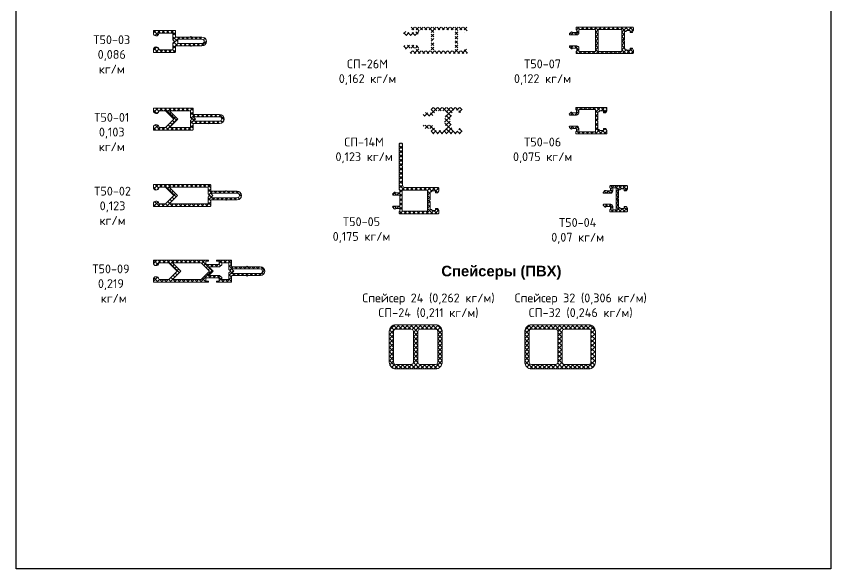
# Model space of a CAD drawing. Header units: millimetres. Extents: x 1744 to 18744, y -2272 to 2782.
# Drawn here: x 4962.4 to 5331.8, y 1351 to 1601.5 of the extents above; entities that cross this region are included whole.
import ezdxf

# ---------------------------------------------------------------- set-up
doc = ezdxf.new("R2010")
doc.units = ezdxf.units.MM
for name, color, linetype, lineweight in [('Текстовый', 7, 'Continuous', 9), ('Уплотнители', 1, 'Continuous', 20), ('Штриховка', 1, 'Continuous', 5)]:
    doc.layers.add(name, color=color, linetype=linetype, lineweight=lineweight)
doc.styles.add('Каталожный', font='isocpeur.ttf', dxfattribs={"height": 2.5})

# ---------------------------------------------------------------- blocks, each defined once
blk = doc.blocks.new('Т50-03')
at = {"layer": 'Штриховка', "lineweight": 5}
h = blk.add_hatch(dxfattribs=at)
h.set_pattern_fill('ANSI37', color=256, scale=11.2, angle=90, style=0)
h.set_pattern_definition([(135, (-7152.173, 3902.1519), (-0.9899495, -0.9899495), []), (225, (-7152.173, 3902.1519), (0.9899495, -0.9899495), [])])
edge = h.paths.add_edge_path()
edge.add_arc((-20.75, -3.75), 1.25, 9.2818, 180)
edge.add_line((-22, -3.75), (-22, -4.7))
edge.add_arc((-21.7, -4.7), 0.3, 180, 270)
edge.add_line((-21.7, -5), (-12.3, -5))
edge.add_arc((-12.3, -4.7), 0.3, 270, 360)
edge.add_line((-12, -4.7), (-12, -2.3))
edge.add_arc((-11.7, -2.3), 0.3, 90, 180, ccw=False)
edge.add_line((-11.7, -2), (-5.2, -2))
edge.add_arc((-5, -2), 0.2, 180, 360)
edge.add_line((-4.8, -2), (0, -2))
edge.add_arc((0, 0), 2, 270, 450)
edge.add_line((0, 2), (-4.8, 2))
edge.add_arc((-5, 2), 0.2, 0, 180)
edge.add_line((-5.2, 2), (-11.7, 2))
edge.add_arc((-11.7, 2.3), 0.3, 180, 270, ccw=False)
edge.add_line((-12, 2.3), (-12, 4.7))
edge.add_arc((-12.3, 4.7), 0.3, 0, 90)
edge.add_line((-12.3, 5), (-21.7, 5))
edge.add_arc((-21.7, 4.7), 0.3, 90, 180)
edge.add_line((-22, 4.7), (-22, 3.75))
edge.add_arc((-20.75, 3.75), 1.25, 180, 350.7182)
edge.add_arc((-19.22, 3.5), 0.3, 90, 170.7182, ccw=False)
edge.add_line((-19.22, 3.8), (-13.2, 3.8))
edge.add_line((-13.2, 3.8), (-13.2, 0.82))
edge.add_arc((-12.9, 0.82), 0.3, 180, 225)
edge.add_line((-13.11, 0.61), (-12.5, 0))
edge.add_line((-12.5, 0), (-13.11, -0.61))
edge.add_arc((-12.9, -0.82), 0.3, 135, 180)
edge.add_line((-13.2, -0.82), (-13.2, -3.8))
edge.add_line((-13.2, -3.8), (-19.22, -3.8))
edge.add_arc((-19.22, -3.5), 0.3, 189.2818, 270, ccw=False)
edge = h.paths.add_edge_path(flags=16)
edge.add_line((-11, 1), (0, 1))
edge.add_arc((0, 0), 1, -90, 90, ccw=False)
edge.add_line((0, -1), (-11, -1))
edge.add_line((-11, -1), (-11, 1))
at = {"layer": 'Уплотнители'}
for points in [[(-19.52, -3.55, 0.922113), (-22, -3.75), (-22, -4.7, 0.414214), (-21.7, -5), (-12.3, -5, 0.414214), (-12, -4.7), (-12, -2.3, -0.414214), (-11.7, -2), (-5.2, -2, 1), (-4.8, -2), (0, -2, 1), (0, 2), (-4.8, 2, 1), (-5.2, 2), (-11.7, 2, -0.414214), (-12, 2.3), (-12, 4.7, 0.414214), (-12.3, 5), (-21.7, 5, 0.414214), (-22, 4.7), (-22, 3.75, 0.922113), (-19.52, 3.55, -0.367523), (-19.22, 3.8), (-13.2, 3.8), (-13.2, 0.82, 0.198912), (-13.11, 0.61), (-12.5, 0), (-13.11, -0.61, 0.198912), (-13.2, -0.82), (-13.2, -3.8), (-19.22, -3.8, -0.367523)], [(-11, 1), (0, 1, -1), (0, -1), (-11, -1)]]:
    blk.add_lwpolyline(points, format="xyb", close=True, dxfattribs=at)
blk = doc.blocks.new('Т50-01')
at = {"layer": 'Штриховка', "lineweight": 5}
h = blk.add_hatch(dxfattribs=at)
h.set_pattern_fill('ANSI37', color=256, scale=11.2, angle=90, style=0)
h.set_pattern_definition([(135, (-7160.1142, 3974.9053), (-0.9899495, -0.9899495), []), (225, (-7160.1142, 3974.9053), (0.9899495, -0.9899495), [])])
h.paths.add_polyline_path([(-13.2, -0.7), (-12.5, 0), (-13.2, 0.7), (-13.2, 3.8), (-22.8, 3.8), (-19, 0), (-22.8, -3.8), (-13.2, -3.8)], flags=16)
edge = h.paths.add_edge_path()
edge.add_line((-12, -4.7), (-12, -2.25))
edge.add_arc((-11.75, -2.25), 0.25, 90, 180, ccw=False)
edge.add_line((-11.75, -2), (-5.2, -2))
edge.add_arc((-5, -1.85), 0.25, 216.8699, 323.1301)
edge.add_line((-4.8, -2), (0, -2))
edge.add_arc((0, 0), 2, 270, 450)
edge.add_line((0, 2), (-4.8, 2))
edge.add_arc((-5, 1.85), 0.25, 36.8699, 143.1301)
edge.add_line((-5.2, 2), (-11.75, 2))
edge.add_arc((-11.75, 2.25), 0.25, 180, 270, ccw=False)
edge.add_line((-12, 2.25), (-12, 4.7))
edge.add_arc((-12.3, 4.7), 0.3, 360, 450)
edge.add_line((-12.3, 5), (-29.7, 5))
edge.add_arc((-29.7, 4.7), 0.3, 90, 180)
edge.add_line((-30, 4.7), (-30, 3.75))
edge.add_arc((-28.75, 3.75), 1.25, 180, 350.7182)
edge.add_arc((-27.22, 3.5), 0.3, 90, 170.7182, ccw=False)
edge.add_line((-27.22, 3.8), (-24.5, 3.8))
edge.add_line((-24.5, 3.8), (-20.7, 0))
edge.add_line((-20.7, 0), (-24.5, -3.8))
edge.add_line((-24.5, -3.8), (-27.22, -3.8))
edge.add_arc((-27.22, -3.5), 0.3, 189.2818, 270, ccw=False)
edge.add_arc((-28.75, -3.75), 1.25, 9.2818, 180)
edge.add_line((-30, -3.75), (-30, -4.7))
edge.add_arc((-29.7, -4.7), 0.3, 180, 270)
edge.add_line((-29.7, -5), (-12.3, -5))
edge.add_arc((-12.3, -4.7), 0.3, 270, 360)
edge = h.paths.add_edge_path(flags=16)
edge.add_line((-11, 0), (-12, -1))
edge.add_line((-12, -1), (0, -1))
edge.add_arc((0, 0), 1, 270, 450)
edge.add_line((0, 1), (-12, 1))
edge.add_line((-12, 1), (-11, 0))
at = {"layer": 'Уплотнители'}
for points in [[(-12, -4.7), (-12, -2.25, -0.414214), (-11.75, -2), (-5.2, -2, 0.5), (-4.8, -2), (0, -2, 1), (0, 2), (-4.8, 2, 0.5), (-5.2, 2), (-11.75, 2, -0.414214), (-12, 2.25), (-12, 4.7, 0.414214), (-12.3, 5), (-29.7, 5, 0.414214), (-30, 4.7), (-30, 3.75, 0.922113), (-27.52, 3.55, -0.367523), (-27.22, 3.8), (-24.5, 3.8), (-20.7, 0), (-24.5, -3.8), (-27.22, -3.8, -0.367523), (-27.52, -3.55, 0.922113), (-30, -3.75), (-30, -4.7, 0.414214), (-29.7, -5), (-12.3, -5, 0.414214)], [(-11, 0), (-12, -1), (0, -1, 1), (0, 1), (-12, 1), (-11, 0)]]:
    blk.add_lwpolyline(points, format="xyb", close=True, dxfattribs=at)
blk.add_lwpolyline([(-13.2, -0.7), (-12.5, 0), (-13.2, 0.7), (-13.2, 3.8), (-22.8, 3.8), (-19, 0), (-22.8, -3.8), (-13.2, -3.8)], close=True, dxfattribs=at)
blk = doc.blocks.new('Т50-02')
at = {"layer": 'Штриховка', "lineweight": 5}
h = blk.add_hatch(dxfattribs=at)
h.set_pattern_fill('ANSI37', color=256, scale=11.2, angle=90, style=0)
h.set_pattern_definition([(135, (-7168.1142, 4009.3535), (-0.9899495, -0.9899495), []), (225, (-7168.1142, 4009.3535), (0.9899495, -0.9899495), [])])
h.paths.add_polyline_path([(-13.2, -0.7), (-12.5, 0), (-13.2, 0.7), (-13.2, 3.8), (-30.8, 3.8), (-27, 0), (-30.8, -3.8), (-13.2, -3.8)], flags=16)
edge = h.paths.add_edge_path()
edge.add_line((-12, -4.7), (-12, -2.25))
edge.add_arc((-11.75, -2.25), 0.25, 90, 180, ccw=False)
edge.add_line((-11.75, -2), (-5.2, -2))
edge.add_arc((-5, -1.85), 0.25, 216.8699, 323.1301)
edge.add_line((-4.8, -2), (0, -2))
edge.add_arc((0, 0), 2, 270, 450)
edge.add_line((0, 2), (-4.8, 2))
edge.add_arc((-5, 1.85), 0.25, 36.8699, 143.1301)
edge.add_line((-5.2, 2), (-11.75, 2))
edge.add_arc((-11.75, 2.25), 0.25, 180, 270, ccw=False)
edge.add_line((-12, 2.25), (-12, 4.7))
edge.add_arc((-12.3, 4.7), 0.3, 0, 90)
edge.add_line((-12.3, 5), (-37.7, 5))
edge.add_arc((-37.7, 4.7), 0.3, 90, 180)
edge.add_line((-38, 4.7), (-38, 3.75))
edge.add_arc((-36.75, 3.75), 1.25, 180, 350.7182)
edge.add_arc((-35.22, 3.5), 0.3, 90, 170.7182, ccw=False)
edge.add_line((-35.22, 3.8), (-32.5, 3.8))
edge.add_line((-32.5, 3.8), (-28.7, 0))
edge.add_line((-28.7, 0), (-32.5, -3.8))
edge.add_line((-32.5, -3.8), (-35.22, -3.8))
edge.add_arc((-35.22, -3.5), 0.3, 189.2818, 270, ccw=False)
edge.add_arc((-36.75, -3.75), 1.25, 9.2818, 180)
edge.add_line((-38, -3.75), (-38, -4.7))
edge.add_arc((-37.7, -4.7), 0.3, 180, 270)
edge.add_line((-37.7, -5), (-12.3, -5))
edge.add_arc((-12.3, -4.7), 0.3, 270, 360)
edge = h.paths.add_edge_path(flags=16)
edge.add_line((-11, 0), (-12, -1))
edge.add_line((-12, -1), (0, -1))
edge.add_arc((0, 0), 1, 270, 450)
edge.add_line((0, 1), (-12, 1))
edge.add_line((-12, 1), (-11, 0))
at = {"layer": 'Уплотнители'}
for points in [[(-12, -4.7), (-12, -2.25, -0.414214), (-11.75, -2), (-5.2, -2, 0.5), (-4.8, -2), (0, -2, 1), (0, 2), (-4.8, 2, 0.5), (-5.2, 2), (-11.75, 2, -0.414214), (-12, 2.25), (-12, 4.7, 0.414214), (-12.3, 5), (-37.7, 5, 0.414214), (-38, 4.7), (-38, 3.75, 0.922113), (-35.52, 3.55, -0.367523), (-35.22, 3.8), (-32.5, 3.8), (-28.7, 0), (-32.5, -3.8), (-35.22, -3.8, -0.367523), (-35.52, -3.55, 0.922113), (-38, -3.75), (-38, -4.7, 0.414214), (-37.7, -5), (-12.3, -5, 0.414214)], [(-11, 0), (-12, -1), (0, -1, 1), (0, 1), (-12, 1), (-11, 0)]]:
    blk.add_lwpolyline(points, format="xyb", close=True, dxfattribs=at)
blk.add_lwpolyline([(-13.2, -0.7), (-12.5, 0), (-13.2, 0.7), (-13.2, 3.8), (-30.8, 3.8), (-27, 0), (-30.8, -3.8), (-13.2, -3.8)], close=True, dxfattribs=at)
blk = doc.blocks.new('Т50-09')
at = {"layer": 'Штриховка', "lineweight": 5, "true_color": 0xf8991e}
h = blk.add_hatch(dxfattribs=at)
h.set_pattern_fill('ANSI37', color=30, scale=11.2, angle=90, style=0)
h.set_pattern_definition([(135, (-7178.6142, 4044.2835), (-0.9899495, -0.9899495), []), (225, (-7178.6142, 4044.2835), (0.9899495, -0.9899495), [])])
edge = h.paths.add_edge_path()
edge.add_arc((-19.7, 4.8), 0.2, 90, 180)
edge.add_line((-19.9, 4.8), (-19.9, 4.7))
edge.add_arc((-19.7, 4.7), 0.2, 180, 270)
edge.add_line((-19.7, 4.5), (-18.7, 4.5))
edge.add_line((-18.7, 4.5), (-18.7, 3.39))
edge.add_line((-18.7, 3.39), (-19.09, 3))
edge.add_line((-19.09, 3), (-24.31, 3))
edge.add_line((-24.31, 3), (-24.7, 3.39))
edge.add_line((-24.7, 3.39), (-24.7, 4.5))
edge.add_line((-24.7, 4.5), (-23.7, 4.5))
edge.add_arc((-23.7, 4.7), 0.2, 270, 360)
edge.add_line((-23.5, 4.7), (-23.5, 4.8))
edge.add_arc((-23.7, 4.8), 0.2, 0, 90)
edge.add_line((-23.7, 5), (-48.2, 5))
edge.add_arc((-48.2, 4.7), 0.3, 90, 180)
edge.add_line((-48.5, 4.7), (-48.5, 3.75))
edge.add_arc((-47.25, 3.75), 1.25, 180, 350.7182)
edge.add_arc((-45.72, 3.5), 0.3, 90, 170.7182, ccw=False)
edge.add_line((-45.72, 3.8), (-41.5, 3.8))
edge.add_line((-41.5, 3.8), (-37.7, 0))
edge.add_line((-37.7, 0), (-41.5, -3.8))
edge.add_line((-41.5, -3.8), (-45.72, -3.8))
edge.add_arc((-45.72, -3.5), 0.3, 189.2818, 270, ccw=False)
edge.add_arc((-47.25, -3.75), 1.25, 9.2818, 180)
edge.add_line((-48.5, -3.75), (-48.5, -4.7))
edge.add_arc((-48.2, -4.7), 0.3, 180, 270)
edge.add_line((-48.2, -5), (-23.7, -5))
edge.add_arc((-23.7, -4.8), 0.2, 270, 360)
edge.add_line((-23.5, -4.8), (-23.5, -4.7))
edge.add_arc((-23.7, -4.7), 0.2, 0, 90)
edge.add_line((-23.7, -4.5), (-24.7, -4.5))
edge.add_line((-24.7, -4.5), (-24.7, -3.39))
edge.add_line((-24.7, -3.39), (-24.31, -3))
edge.add_line((-24.31, -3), (-19.09, -3))
edge.add_line((-19.09, -3), (-18.7, -3.39))
edge.add_line((-18.7, -3.39), (-18.7, -4.5))
edge.add_line((-18.7, -4.5), (-19.7, -4.5))
edge.add_arc((-19.7, -4.7), 0.2, 90, 180)
edge.add_line((-19.9, -4.7), (-19.9, -4.8))
edge.add_arc((-19.7, -4.8), 0.2, 180, 270)
edge.add_line((-19.7, -5), (-13.3, -5))
edge.add_arc((-13.3, -4.7), 0.3, 270, 360)
edge.add_line((-13, -4.7), (-13, -2.3))
edge.add_arc((-12.7, -2.3), 0.3, 90, 180, ccw=False)
edge.add_line((-12.7, -2), (-6.2, -2))
edge.add_arc((-6, -2), 0.2, 180, 360)
edge.add_line((-5.8, -2), (0, -2))
edge.add_arc((0, 0), 2, 270, 450)
edge.add_line((0, 2), (-5.8, 2))
edge.add_arc((-6, 2), 0.2, 0, 180)
edge.add_line((-6.2, 2), (-12.7, 2))
edge.add_arc((-12.7, 2.3), 0.3, 180, 270, ccw=False)
edge.add_line((-13, 2.3), (-13, 4.7))
edge.add_arc((-13.3, 4.7), 0.3, 0, 90)
edge.add_line((-13.3, 5), (-19.7, 5))
edge = h.paths.add_edge_path(flags=16)
edge.add_line((-14.2, 3.8), (-17.4, 3.8))
edge.add_line((-17.4, 3.8), (-17.4, 3.12))
edge.add_arc((-17.7, 3.12), 0.3, 315, 360, ccw=False)
edge.add_line((-17.49, 2.91), (-18.31, 2.09))
edge.add_arc((-18.52, 2.3), 0.3, 270, 315, ccw=False)
edge.add_line((-18.52, 2), (-23.31, 2))
edge.add_line((-23.31, 2), (-21.31, 0))
edge.add_line((-21.31, 0), (-23.31, -2))
edge.add_line((-23.31, -2), (-18.52, -2))
edge.add_arc((-18.52, -2.3), 0.3, 45, 90, ccw=False)
edge.add_line((-18.31, -2.09), (-17.49, -2.91))
edge.add_arc((-17.7, -3.12), 0.3, 0, 45, ccw=False)
edge.add_line((-17.4, -3.12), (-17.4, -3.8))
edge.add_line((-17.4, -3.8), (-14.2, -3.8))
edge.add_line((-14.2, -3.8), (-14.2, -0.79))
edge.add_line((-14.2, -0.79), (-13.41, 0))
edge.add_line((-13.41, 0), (-14.2, 0.79))
edge.add_line((-14.2, 0.79), (-14.2, 3.8))
edge = h.paths.add_edge_path(flags=16)
edge.add_line((-12, 0), (-13, -1))
edge.add_line((-13, -1), (0, -1))
edge.add_arc((0, 0), 1, 270, 450)
edge.add_line((0, 1), (-13, 1))
edge.add_line((-13, 1), (-12, 0))
h.paths.add_polyline_path([(-39.8, 3.8), (-36, 0), (-39.8, -3.8), (-26.8, -3.8), (-23, 0), (-26.8, 3.8)], flags=16)
at = {"layer": 'Уплотнители', "color": 30, "true_color": 0xf8991e}
for points in [[(-19.7, 5, 0.414214), (-19.9, 4.8), (-19.9, 4.7, 0.414214), (-19.7, 4.5), (-18.7, 4.5), (-18.7, 3.39), (-19.09, 3), (-24.31, 3), (-24.7, 3.39), (-24.7, 4.5), (-23.7, 4.5, 0.414214), (-23.5, 4.7), (-23.5, 4.8, 0.414214), (-23.7, 5), (-48.2, 5, 0.414214), (-48.5, 4.7), (-48.5, 3.75, 0.922113), (-46.02, 3.55, -0.367523), (-45.72, 3.8), (-41.5, 3.8), (-37.7, 0), (-41.5, -3.8), (-45.72, -3.8, -0.367523), (-46.02, -3.55, 0.922113), (-48.5, -3.75), (-48.5, -4.7, 0.414214), (-48.2, -5), (-23.7, -5, 0.414214), (-23.5, -4.8), (-23.5, -4.7, 0.414214), (-23.7, -4.5), (-24.7, -4.5), (-24.7, -3.39), (-24.31, -3), (-19.09, -3), (-18.7, -3.39), (-18.7, -4.5), (-19.7, -4.5, 0.414214), (-19.9, -4.7), (-19.9, -4.8, 0.414214), (-19.7, -5), (-13.3, -5, 0.414214), (-13, -4.7), (-13, -2.3, -0.414214), (-12.7, -2), (-6.2, -2, 1), (-5.8, -2), (0, -2, 1), (0, 2), (-5.8, 2, 1), (-6.2, 2), (-12.7, 2, -0.414214), (-13, 2.3), (-13, 4.7, 0.414214), (-13.3, 5)], [(-14.2, 3.8), (-17.4, 3.8), (-17.4, 3.12, -0.198912), (-17.49, 2.91), (-18.31, 2.09, -0.198912), (-18.52, 2), (-23.31, 2), (-21.31, 0), (-23.31, -2), (-18.52, -2, -0.198912), (-18.31, -2.09), (-17.49, -2.91, -0.198912), (-17.4, -3.12), (-17.4, -3.8), (-14.2, -3.8), (-14.2, -0.79), (-13.41, 0), (-14.2, 0.79)], [(-12, 0), (-13, -1), (0, -1, 1), (0, 1), (-13, 1), (-12, 0)]]:
    blk.add_lwpolyline(points, format="xyb", close=True, dxfattribs=at)
blk.add_lwpolyline([(-39.8, 3.8), (-36, 0), (-39.8, -3.8), (-26.8, -3.8), (-23, 0), (-26.8, 3.8)], close=True, dxfattribs=at)
blk = doc.blocks.new('СП-26М')
at = {"layer": 'Штриховка', "lineweight": 5}
h = blk.add_hatch(dxfattribs=at)
h.set_pattern_fill('ANSI37', color=256, scale=11.2, angle=90, style=0)
h.set_pattern_definition([(135, (-7249.9166, 3977.6657), (-0.9899495, -0.9899495), []), (225, (-7249.9166, 3977.6657), (0.9899495, -0.9899495), [])])
edge = h.paths.add_edge_path(flags=16)
edge.add_line((10.71, -4.8), (1.5, -4.8))
edge.add_arc((1.5, -4.55), 0.25, 180, 270, ccw=False)
edge.add_line((1.25, -4.55), (1.25, -0.5))
edge.add_line((1.25, -0.5), (0.75, 0))
edge.add_line((0.75, 0), (1.25, 0.5))
edge.add_line((1.25, 0.5), (1.25, 4.55))
edge.add_arc((1.5, 4.55), 0.25, 90, 180, ccw=False)
edge.add_line((1.5, 4.8), (10.71, 4.8))
edge.add_arc((10.71, 4.55), 0.25, 0, 90, ccw=False)
edge.add_line((10.96, 4.55), (10.96, -4.55))
edge.add_arc((10.71, -4.55), 0.25, -90, 0, ccw=False)
edge = h.paths.add_edge_path()
edge.add_line((-5.39, -4.61), (-5.64, -3.35))
edge.add_arc((-7.14, -3.75), 1.55, 15, 90)
edge.add_line((-7.14, -2.2), (-11.43, -2.2))
edge.add_arc((-11.43, -3.2), 1, 90, 180)
edge.add_line((-12.43, -3.2), (-12.43, -3.25))
edge.add_arc((-12.18, -3.25), 0.25, 180, 236.3099)
edge.add_line((-12.32, -3.46), (-11.57, -3.96))
edge.add_arc((-11.43, -3.75), 0.25, 236.3099, 306.6158)
edge.add_line((-11.28, -3.95), (-11, -3.6))
edge.add_arc((-10.81, -3.75), 0.25, 90, 142.0955, ccw=False)
edge.add_line((-10.81, -3.5), (-7.14, -3.5))
edge.add_arc((-7.14, -3.75), 0.25, 15, 90, ccw=False)
edge.add_line((-6.9, -3.69), (-6.7, -4.44))
edge.add_arc((-6.94, -4.5), 0.25, -90, 15, ccw=False)
edge.add_line((-6.94, -4.75), (-9.18, -4.75))
edge.add_arc((-9.18, -5), 0.25, 90, 180)
edge.add_line((-9.43, -5), (-9.43, -5.75))
edge.add_arc((-9.18, -5.75), 0.25, 180, 270)
edge.add_line((-9.18, -6), (16.32, -6))
edge.add_arc((16.32, -5.75), 0.25, 270, 360)
edge.add_line((16.57, -5.75), (16.57, -4.6))
edge.add_arc((16.32, -4.6), 0.25, 0, 45)
edge.add_line((16.5, -4.43), (15.65, -3.57))
edge.add_arc((15.47, -3.75), 0.25, 45, 90)
edge.add_line((15.47, -3.5), (15.32, -3.5))
edge.add_arc((15.32, -3.75), 0.25, 90, 180)
edge.add_line((15.07, -3.75), (15.07, -4.55))
edge.add_arc((14.82, -4.55), 0.25, -90, 0, ccw=False)
edge.add_line((14.82, -4.8), (12.46, -4.8))
edge.add_arc((12.46, -4.55), 0.25, 180, 270, ccw=False)
edge.add_line((12.21, -4.55), (12.21, -0.5))
edge.add_line((12.21, -0.5), (11.71, 0))
edge.add_line((11.71, 0), (12.21, 0.5))
edge.add_line((12.21, 0.5), (12.21, 4.55))
edge.add_arc((12.46, 4.55), 0.25, 90, 180, ccw=False)
edge.add_line((12.46, 4.8), (14.82, 4.8))
edge.add_arc((14.82, 4.55), 0.25, 0, 90, ccw=False)
edge.add_line((15.07, 4.55), (15.07, 3.75))
edge.add_arc((15.32, 3.75), 0.25, 180, 270)
edge.add_line((15.32, 3.5), (15.47, 3.5))
edge.add_arc((15.47, 3.75), 0.25, 270, 315)
edge.add_line((15.65, 3.57), (16.5, 4.43))
edge.add_arc((16.32, 4.6), 0.25, 315, 360)
edge.add_line((16.57, 4.6), (16.57, 5.75))
edge.add_arc((16.32, 5.75), 0.25, 0, 90)
edge.add_line((16.32, 6), (-9.18, 6))
edge.add_arc((-9.18, 5.75), 0.25, 90, 180)
edge.add_line((-9.43, 5.75), (-9.43, 5))
edge.add_arc((-9.18, 5), 0.25, 180, 270)
edge.add_line((-9.18, 4.75), (-6.94, 4.75))
edge.add_arc((-6.94, 4.5), 0.25, -15, 90, ccw=False)
edge.add_line((-6.7, 4.44), (-6.9, 3.69))
edge.add_arc((-7.14, 3.75), 0.25, 270, 345, ccw=False)
edge.add_line((-7.14, 3.5), (-10.81, 3.5))
edge.add_arc((-10.81, 3.75), 0.25, 217.9045, 270, ccw=False)
edge.add_line((-11, 3.6), (-11.28, 3.95))
edge.add_arc((-11.43, 3.75), 0.25, 53.3842, 123.6901)
edge.add_line((-11.57, 3.96), (-12.32, 3.46))
edge.add_arc((-12.18, 3.25), 0.25, 123.6901, 180)
edge.add_line((-12.43, 3.25), (-12.43, 3.2))
edge.add_arc((-11.43, 3.2), 1, 180, 270)
edge.add_line((-11.43, 2.2), (-7.14, 2.2))
edge.add_arc((-7.14, 3.75), 1.55, 270, 345)
edge.add_line((-5.64, 3.35), (-5.39, 4.61))
edge.add_arc((-5.14, 4.55), 0.25, 90, 165, ccw=False)
edge.add_line((-5.14, 4.8), (-0.25, 4.8))
edge.add_arc((-0.25, 4.55), 0.25, 0, 90, ccw=False)
edge.add_line((0, 4.55), (0, -4.55))
edge.add_arc((-0.25, -4.55), 0.25, -90, 0, ccw=False)
edge.add_line((-0.25, -4.8), (-5.14, -4.8))
edge.add_arc((-5.14, -4.55), 0.25, 195, 270, ccw=False)
blk = doc.blocks.new('СП-14М')
at = {"layer": 'Штриховка', "lineweight": 5}
h = blk.add_hatch(dxfattribs=at)
h.set_pattern_fill('ANSI37', color=256, scale=11.2, angle=90, style=0)
h.set_pattern_definition([(135, (-7236.603, 3942.1357), (-0.9899495, -0.9899495), []), (225, (-7236.603, 3942.1357), (0.9899495, -0.9899495), [])])
edge = h.paths.add_edge_path()
edge.add_line((-9.62, -2.31), (-9.62, -2.85))
edge.add_arc((-9.37, -2.85), 0.25, 180, 236.3099)
edge.add_line((-9.51, -3.06), (-8.06, -4.02))
edge.add_arc((-7.92, -3.81), 0.25, 236.3099, 306.6158)
edge.add_line((-7.77, -4.02), (-7.5, -3.66))
edge.add_arc((-7.3, -3.81), 0.25, 90, 142.0955, ccw=False)
edge.add_line((-7.3, -3.56), (-6.17, -3.56))
edge.add_arc((-6.17, -3.81), 0.25, 0, 90, ccw=False)
edge.add_line((-5.92, -3.81), (-5.92, -5.81))
edge.add_arc((-5.67, -5.81), 0.25, 180, 270)
edge.add_line((-5.67, -6.06), (7.83, -6.06))
edge.add_arc((7.83, -5.81), 0.25, 270, 360)
edge.add_line((8.08, -5.81), (8.08, -4.67))
edge.add_arc((7.83, -4.67), 0.25, 0, 45)
edge.add_line((8.01, -4.49), (7.15, -3.64))
edge.add_arc((6.98, -3.81), 0.25, 45, 90)
edge.add_line((6.98, -3.56), (6.83, -3.56))
edge.add_arc((6.83, -3.81), 0.25, 90, 180)
edge.add_line((6.58, -3.81), (6.58, -4.51))
edge.add_arc((6.33, -4.51), 0.25, -90, 0, ccw=False)
edge.add_line((6.33, -4.76), (4.02, -4.76))
edge.add_arc((4.02, -4.51), 0.25, 195, 270, ccw=False)
edge.add_line((3.78, -4.58), (2.59, -0.13))
edge.add_arc((2.83, -0.06), 0.25, 165, 195, ccw=False)
edge.add_line((2.59, 0), (3.78, 4.45))
edge.add_arc((4.02, 4.39), 0.25, 90, 165, ccw=False)
edge.add_line((4.02, 4.64), (6.33, 4.64))
edge.add_arc((6.33, 4.39), 0.25, 0, 90, ccw=False)
edge.add_line((6.58, 4.39), (6.58, 3.69))
edge.add_arc((6.83, 3.69), 0.25, 180, 270)
edge.add_line((6.83, 3.44), (6.98, 3.44))
edge.add_arc((6.98, 3.69), 0.25, 270, 315)
edge.add_line((7.15, 3.51), (8.01, 4.36))
edge.add_arc((7.83, 4.54), 0.25, 315, 360)
edge.add_line((8.08, 4.54), (8.08, 5.69))
edge.add_arc((7.83, 5.69), 0.25, 0, 90)
edge.add_line((7.83, 5.94), (-5.67, 5.94))
edge.add_arc((-5.67, 5.69), 0.25, 90, 180)
edge.add_line((-5.92, 5.69), (-5.92, 3.69))
edge.add_arc((-6.17, 3.69), 0.25, -90, 0, ccw=False)
edge.add_line((-6.17, 3.44), (-7.3, 3.44))
edge.add_arc((-7.3, 3.69), 0.25, 217.9045, 270, ccw=False)
edge.add_line((-7.5, 3.53), (-7.77, 3.89))
edge.add_arc((-7.92, 3.69), 0.25, 53.3842, 123.6901)
edge.add_line((-8.06, 3.89), (-9.51, 2.93))
edge.add_arc((-9.37, 2.72), 0.25, 123.6901, 180)
edge.add_line((-9.62, 2.72), (-9.62, 2.19))
edge.add_arc((-9.37, 2.19), 0.25, 180, 270)
edge.add_line((-9.37, 1.94), (-6.17, 1.94))
edge.add_arc((-6.17, 3.69), 1.75, 270, 360)
edge.add_line((-4.42, 3.69), (-4.42, 4.19))
edge.add_arc((-4.17, 4.19), 0.25, 90, 180, ccw=False)
edge.add_line((-4.17, 4.44), (-0.11, 4.44))
edge.add_arc((-0.11, 3.44), 1, -15, 90, ccw=False)
edge.add_line((0.85, 3.18), (0, 0))
edge.add_arc((0.24, -0.06), 0.25, 165, 195)
edge.add_line((0, -0.13), (0.85, -3.31))
edge.add_arc((-0.11, -3.56), 1, -90, 15, ccw=False)
edge.add_line((-0.11, -4.56), (-4.17, -4.56))
edge.add_arc((-4.17, -4.31), 0.25, 180, 270, ccw=False)
edge.add_line((-4.42, -4.31), (-4.42, -3.81))
edge.add_arc((-6.17, -3.81), 1.75, 0, 90)
edge.add_line((-6.17, -2.06), (-9.37, -2.06))
edge.add_arc((-9.37, -2.31), 0.25, 90, 180)
blk = doc.blocks.new('Т50-05')
at = {"layer": 'Штриховка', "lineweight": 5}
h = blk.add_hatch(dxfattribs=at)
h.set_pattern_fill('ANSI37', color=256, scale=11.2, angle=90, style=0)
h.set_pattern_definition([(135, (-7226.5415, 4014.0638), (-0.9899495, -0.9899495), []), (225, (-7226.5415, 4014.0638), (0.9899495, -0.9899495), [])])
h.paths.add_polyline_path([(1, -4.8), (12.5, -4.8), (12.5, 4.8), (1, 4.8)], flags=16)
edge = h.paths.add_edge_path()
edge.add_line((1.2, 25.7), (1.2, 16.62))
edge.add_arc((0.9, 16.62), 0.3, 315, 360, ccw=False)
edge.add_line((1.11, 16.41), (0.7, 16))
edge.add_line((0.7, 16), (1.11, 15.59))
edge.add_arc((0.9, 15.38), 0.3, 0, 45, ccw=False)
edge.add_line((1.2, 15.38), (1.2, 7))
edge.add_arc((2.2, 7), 1, 180, 270)
edge.add_line((2.2, 6), (17.2, 6))
edge.add_arc((17.2, 5.5), 0.5, 0, 90, ccw=False)
edge.add_line((17.7, 5.5), (17.7, 4.57))
edge.add_arc((17.4, 4.57), 0.3, 333.4349, 360, ccw=False)
edge.add_line((17.67, 4.44), (17.28, 3.67))
edge.add_arc((17.01, 3.8), 0.3, 270, 333.4349, ccw=False)
edge.add_line((17.01, 3.5), (16.5, 3.5))
edge.add_arc((16.5, 3.8), 0.3, 180, 270, ccw=False)
edge.add_line((16.2, 3.8), (16.2, 4.5))
edge.add_line((16.2, 4.5), (14.7, 4.5))
edge.add_line((14.7, 4.5), (14.29, 4.09))
edge.add_arc((14.08, 4.3), 0.3, 270, 315, ccw=False)
edge.add_line((14.08, 4), (13.7, 4))
edge.add_line((13.7, 4), (13.7, 0.62))
edge.add_arc((13.4, 0.62), 0.3, 315, 360, ccw=False)
edge.add_line((13.61, 0.41), (13.2, 0))
edge.add_line((13.2, 0), (13.61, -0.41))
edge.add_arc((13.4, -0.62), 0.3, 0, 45, ccw=False)
edge.add_line((13.7, -0.62), (13.7, -4))
edge.add_line((13.7, -4), (14.08, -4))
edge.add_arc((14.08, -4.3), 0.3, 45, 90, ccw=False)
edge.add_line((14.29, -4.09), (14.7, -4.5))
edge.add_line((14.7, -4.5), (16.2, -4.5))
edge.add_line((16.2, -4.5), (16.2, -3.8))
edge.add_arc((16.5, -3.8), 0.3, 90, 180, ccw=False)
edge.add_line((16.5, -3.5), (17.01, -3.5))
edge.add_arc((17.01, -3.8), 0.3, 26.5651, 90, ccw=False)
edge.add_line((17.28, -3.67), (17.67, -4.44))
edge.add_arc((17.4, -4.57), 0.3, 0, 26.5651, ccw=False)
edge.add_line((17.7, -4.57), (17.7, -5.5))
edge.add_arc((17.2, -5.5), 0.5, 270, 360, ccw=False)
edge.add_line((17.2, -6), (0, -6))
edge.add_arc((0, -5.7), 0.3, 180, 270, ccw=False)
edge.add_line((-0.3, -5.7), (-0.3, -5.1))
edge.add_arc((0, -5.1), 0.3, 90, 180, ccw=False)
edge.add_line((0, -4.8), (0, -3.5))
edge.add_line((0, -3.5), (-1.9, -3.5))
edge.add_line((-1.9, -3.5), (-2.11, -3.71))
edge.add_arc((-2.32, -3.5), 0.3, 225, 315, ccw=False)
edge.add_line((-2.54, -3.71), (-3.21, -3.04))
edge.add_arc((-2.98, -2.82), 0.317, 90, 225, ccw=False)
edge.add_line((-2.98, -2.5), (0, -2.5))
edge.add_line((0, -2.5), (0, 2.5))
edge.add_line((0, 2.5), (-2.98, 2.5))
edge.add_arc((-2.98, 2.82), 0.317, 135, 270, ccw=False)
edge.add_line((-3.21, 3.04), (-2.54, 3.71))
edge.add_arc((-2.32, 3.5), 0.3, 45, 135, ccw=False)
edge.add_line((-2.11, 3.71), (-1.9, 3.5))
edge.add_line((-1.9, 3.5), (0, 3.5))
edge.add_line((0, 3.5), (0, 4.8))
edge.add_arc((0, 5.1), 0.3, 180, 270, ccw=False)
edge.add_line((-0.3, 5.1), (-0.3, 25.7))
edge.add_arc((0, 25.7), 0.3, 90, 180, ccw=False)
edge.add_line((0, 26), (0.9, 26))
edge.add_arc((0.9, 25.7), 0.3, 0, 90, ccw=False)
at = {"layer": 'Уплотнители'}
blk.add_lwpolyline([(1.2, 25.7), (1.2, 16.62, -0.198912), (1.11, 16.41), (0.7, 16), (1.11, 15.59, -0.198912), (1.2, 15.38), (1.2, 7, 0.414214), (2.2, 6), (17.2, 6, -0.414214), (17.7, 5.5), (17.7, 4.57, -0.116434), (17.67, 4.44), (17.28, 3.67, -0.284079), (17.01, 3.5), (16.5, 3.5, -0.414214), (16.2, 3.8), (16.2, 4.5), (14.7, 4.5), (14.29, 4.09, -0.198912), (14.08, 4), (13.7, 4), (13.7, 0.62, -0.198912), (13.61, 0.41), (13.2, 0), (13.61, -0.41, -0.198912), (13.7, -0.62), (13.7, -4), (14.08, -4, -0.198912), (14.29, -4.09), (14.7, -4.5), (16.2, -4.5), (16.2, -3.8, -0.414214), (16.5, -3.5), (17.01, -3.5, -0.284079), (17.28, -3.67), (17.67, -4.44, -0.116434), (17.7, -4.57), (17.7, -5.5, -0.414214), (17.2, -6), (0, -6, -0.414214), (-0.3, -5.7), (-0.3, -5.1, -0.414214), (0, -4.8), (0, -3.5), (-1.9, -3.5), (-2.11, -3.71, -0.414214), (-2.54, -3.71), (-3.21, -3.04, -0.668179), (-2.98, -2.5), (0, -2.5), (0, 2.5), (-2.98, 2.5, -0.668179), (-3.21, 3.04), (-2.54, 3.71, -0.414214), (-2.11, 3.71), (-1.9, 3.5), (0, 3.5), (0, 4.8, -0.414214), (-0.3, 5.1), (-0.3, 25.7, -0.414214), (0, 26), (0.9, 26, -0.414214)], format="xyb", close=True, dxfattribs=at)
blk.add_lwpolyline([(1, -4.8), (12.5, -4.8), (12.5, 4.8), (1, 4.8)], close=True, dxfattribs=at)
blk = doc.blocks.new('Т50-07')
at = {"layer": 'Штриховка', "lineweight": 5}
h = blk.add_hatch(dxfattribs=at)
h.set_pattern_fill('ANSI37', color=256, scale=11.2, angle=90, style=0)
h.set_pattern_definition([(135, (-11406.9071, 3792.9893), (-0.9899495, -0.9899495), []), (225, (-11406.9071, 3792.9893), (0.9899495, -0.9899495), [])])
h.paths.add_polyline_path([(1.2, 5), (1.2, -5), (12, -5), (12, 5)], flags=16)
edge = h.paths.add_edge_path()
edge.add_line((0, 5), (-7.5, 5))
edge.add_line((-7.5, 5), (-7.5, 3.5))
edge.add_arc((-8.5, 3.5), 1, -90, 0, ccw=False)
edge.add_line((-8.5, 2.5), (-11.48, 2.5))
edge.add_arc((-11.48, 2.82), 0.317, 135, 270, ccw=False)
edge.add_line((-11.71, 3.04), (-11.04, 3.71))
edge.add_arc((-10.82, 3.5), 0.3, 45, 135, ccw=False)
edge.add_line((-10.61, 3.71), (-10.4, 3.5))
edge.add_line((-10.4, 3.5), (-8.5, 3.5))
edge.add_line((-8.5, 3.5), (-8.5, 4.8))
edge.add_arc((-8.5, 5.1), 0.3, 180, 270, ccw=False)
edge.add_line((-8.8, 5.1), (-8.8, 5.7))
edge.add_arc((-8.5, 5.7), 0.3, 90, 180, ccw=False)
edge.add_line((-8.5, 6), (16.7, 6))
edge.add_arc((16.7, 5.5), 0.5, 0, 90, ccw=False)
edge.add_line((17.2, 5.5), (17.2, 4.57))
edge.add_arc((16.9, 4.57), 0.3, -26.5651, 0, ccw=False)
edge.add_line((17.17, 4.44), (16.78, 3.67))
edge.add_arc((16.51, 3.8), 0.3, 270, 333.4349, ccw=False)
edge.add_line((16.51, 3.5), (16, 3.5))
edge.add_arc((16, 3.8), 0.3, 180, 270, ccw=False)
edge.add_line((15.7, 3.8), (15.7, 4.5))
edge.add_line((15.7, 4.5), (14.2, 4.5))
edge.add_line((14.2, 4.5), (13.79, 4.09))
edge.add_arc((13.58, 4.3), 0.3, 270, 315, ccw=False)
edge.add_line((13.58, 4), (13.2, 4))
edge.add_line((13.2, 4), (13.2, 0.62))
edge.add_arc((12.9, 0.62), 0.3, -45, 0, ccw=False)
edge.add_line((13.11, 0.41), (12.7, 0))
edge.add_line((12.7, 0), (13.11, -0.41))
edge.add_arc((12.9, -0.62), 0.3, 0, 45, ccw=False)
edge.add_line((13.2, -0.62), (13.2, -4))
edge.add_line((13.2, -4), (13.58, -4))
edge.add_arc((13.58, -4.3), 0.3, 45, 90, ccw=False)
edge.add_line((13.79, -4.09), (14.2, -4.5))
edge.add_line((14.2, -4.5), (15.7, -4.5))
edge.add_line((15.7, -4.5), (15.7, -3.8))
edge.add_arc((16, -3.8), 0.3, 90, 180, ccw=False)
edge.add_line((16, -3.5), (16.51, -3.5))
edge.add_arc((16.51, -3.8), 0.3, 26.5651, 90, ccw=False)
edge.add_line((16.78, -3.67), (17.17, -4.44))
edge.add_arc((16.9, -4.57), 0.3, 0, 26.5651, ccw=False)
edge.add_line((17.2, -4.57), (17.2, -5.5))
edge.add_arc((16.7, -5.5), 0.5, -90, 0, ccw=False)
edge.add_line((16.7, -6), (-8.5, -6))
edge.add_arc((-8.5, -5.7), 0.3, 180, 270, ccw=False)
edge.add_line((-8.8, -5.7), (-8.8, -5.1))
edge.add_arc((-8.5, -5.1), 0.3, 90, 180, ccw=False)
edge.add_line((-8.5, -4.8), (-8.5, -3.5))
edge.add_line((-8.5, -3.5), (-10.4, -3.5))
edge.add_line((-10.4, -3.5), (-10.61, -3.71))
edge.add_arc((-10.82, -3.5), 0.3, 225, 315, ccw=False)
edge.add_line((-11.04, -3.71), (-11.71, -3.04))
edge.add_arc((-11.48, -2.82), 0.317, 90, 225, ccw=False)
edge.add_line((-11.48, -2.5), (-8.5, -2.5))
edge.add_arc((-8.5, -3.5), 1, 0, 90, ccw=False)
edge.add_line((-7.5, -3.5), (-7.5, -5))
edge.add_line((-7.5, -5), (0, -5))
edge.add_line((0, -5), (0, 5))
at = {"layer": 'Уплотнители'}
blk.add_lwpolyline([(0, 5), (-7.5, 5), (-7.5, 3.5, -0.414214), (-8.5, 2.5), (-11.48, 2.5, -0.668179), (-11.71, 3.04), (-11.04, 3.71, -0.414214), (-10.61, 3.71), (-10.4, 3.5), (-8.5, 3.5), (-8.5, 4.8, -0.414214), (-8.8, 5.1), (-8.8, 5.7, -0.414214), (-8.5, 6), (16.7, 6, -0.414214), (17.2, 5.5), (17.2, 4.57, -0.116434), (17.17, 4.44), (16.78, 3.67, -0.284079), (16.51, 3.5), (16, 3.5, -0.414214), (15.7, 3.8), (15.7, 4.5), (14.2, 4.5), (13.79, 4.09, -0.198912), (13.58, 4), (13.2, 4), (13.2, 0.62, -0.198912), (13.11, 0.41), (12.7, 0), (13.11, -0.41, -0.198912), (13.2, -0.62), (13.2, -4), (13.58, -4, -0.198912), (13.79, -4.09), (14.2, -4.5), (15.7, -4.5), (15.7, -3.8, -0.414214), (16, -3.5), (16.51, -3.5, -0.284079), (16.78, -3.67), (17.17, -4.44, -0.116434), (17.2, -4.57), (17.2, -5.5, -0.414214), (16.7, -6), (-8.5, -6, -0.414214), (-8.8, -5.7), (-8.8, -5.1, -0.414214), (-8.5, -4.8), (-8.5, -3.5), (-10.4, -3.5), (-10.61, -3.71, -0.414214), (-11.04, -3.71), (-11.71, -3.04, -0.668179), (-11.48, -2.5), (-8.5, -2.5, -0.414214), (-7.5, -3.5), (-7.5, -5), (0, -5)], format="xyb", close=True, dxfattribs=at)
blk.add_lwpolyline([(1.2, 5), (1.2, -5), (12, -5), (12, 5)], close=True, dxfattribs=at)
blk = doc.blocks.new('Т50-06')
at = {"layer": 'Штриховка', "lineweight": 5}
h = blk.add_hatch(dxfattribs=at)
h.set_pattern_fill('ANSI37', color=256, scale=11.2, angle=90, style=0)
h.set_pattern_definition([(135, (-11417.5478, 3829.3933), (-0.9899495, -0.9899495), []), (225, (-11417.5478, 3829.3933), (0.9899495, -0.9899495), [])])
edge = h.paths.add_edge_path()
edge.add_line((2.81, 0), (3.22, -0.41))
edge.add_arc((3.01, -0.62), 0.3, 0, 45, ccw=False)
edge.add_line((3.31, -0.62), (3.31, -4))
edge.add_line((3.31, -4), (3.68, -4))
edge.add_arc((3.68, -4.3), 0.3, 45, 90, ccw=False)
edge.add_line((3.9, -4.09), (4.31, -4.5))
edge.add_line((4.31, -4.5), (5.81, -4.5))
edge.add_line((5.81, -4.5), (5.81, -3.8))
edge.add_arc((6.11, -3.8), 0.3, 90, 180, ccw=False)
edge.add_line((6.11, -3.5), (6.62, -3.5))
edge.add_arc((6.62, -3.8), 0.3, 26.5651, 90, ccw=False)
edge.add_line((6.89, -3.67), (7.28, -4.44))
edge.add_arc((7.01, -4.57), 0.3, 0, 26.5651, ccw=False)
edge.add_line((7.31, -4.57), (7.31, -6))
edge.add_line((7.31, -6), (-6.69, -6))
edge.add_line((-6.69, -6), (-6.69, -5.1))
edge.add_arc((-6.39, -5.1), 0.3, 90, 180, ccw=False)
edge.add_line((-6.39, -4.8), (-6.39, -3.5))
edge.add_line((-6.39, -3.5), (-8.29, -3.5))
edge.add_line((-8.29, -3.5), (-8.5, -3.71))
edge.add_arc((-8.72, -3.5), 0.3, 225, 315, ccw=False)
edge.add_line((-8.93, -3.71), (-9.6, -3.04))
edge.add_arc((-9.37, -2.82), 0.317, 90, 225, ccw=False)
edge.add_line((-9.37, -2.5), (-6.39, -2.5))
edge.add_arc((-6.39, -3.5), 1, 0, 90, ccw=False)
edge.add_line((-5.39, -3.5), (-5.39, -5))
edge.add_line((-5.39, -5), (2.11, -5))
edge.add_line((2.11, -5), (2.11, 5))
edge.add_line((2.11, 5), (-5.39, 5))
edge.add_line((-5.39, 5), (-5.39, 3.5))
edge.add_arc((-6.39, 3.5), 1, -90, 0, ccw=False)
edge.add_line((-6.39, 2.5), (-9.37, 2.5))
edge.add_arc((-9.37, 2.82), 0.317, 135, 270, ccw=False)
edge.add_line((-9.6, 3.04), (-8.93, 3.71))
edge.add_arc((-8.72, 3.5), 0.3, 45, 135, ccw=False)
edge.add_line((-8.5, 3.71), (-8.29, 3.5))
edge.add_line((-8.29, 3.5), (-6.39, 3.5))
edge.add_line((-6.39, 3.5), (-6.39, 4.8))
edge.add_arc((-6.39, 5.1), 0.3, 180, 270, ccw=False)
edge.add_line((-6.69, 5.1), (-6.69, 6))
edge.add_line((-6.69, 6), (7.31, 6))
edge.add_line((7.31, 6), (7.31, 4.57))
edge.add_arc((7.01, 4.57), 0.3, -26.5651, 0, ccw=False)
edge.add_line((7.28, 4.44), (6.89, 3.67))
edge.add_arc((6.62, 3.8), 0.3, 270, 333.4349, ccw=False)
edge.add_line((6.62, 3.5), (6.11, 3.5))
edge.add_arc((6.11, 3.8), 0.3, 180, 270, ccw=False)
edge.add_line((5.81, 3.8), (5.81, 4.5))
edge.add_line((5.81, 4.5), (4.31, 4.5))
edge.add_line((4.31, 4.5), (3.9, 4.09))
edge.add_arc((3.68, 4.3), 0.3, 270, 315, ccw=False)
edge.add_line((3.68, 4), (3.31, 4))
edge.add_line((3.31, 4), (3.31, 0.62))
edge.add_arc((3.01, 0.62), 0.3, 315, 360, ccw=False)
edge.add_line((3.22, 0.41), (2.81, 0))
at = {"layer": 'Уплотнители'}
blk.add_lwpolyline([(2.81, 0), (3.22, -0.41, -0.198912), (3.31, -0.62), (3.31, -4), (3.68, -4, -0.198912), (3.9, -4.09), (4.31, -4.5), (5.81, -4.5), (5.81, -3.8, -0.414214), (6.11, -3.5), (6.62, -3.5, -0.284079), (6.89, -3.67), (7.28, -4.44, -0.116434), (7.31, -4.57), (7.31, -6), (-6.69, -6), (-6.69, -5.1, -0.414214), (-6.39, -4.8), (-6.39, -3.5), (-8.29, -3.5), (-8.5, -3.71, -0.414214), (-8.93, -3.71), (-9.6, -3.04, -0.668179), (-9.37, -2.5), (-6.39, -2.5, -0.414214), (-5.39, -3.5), (-5.39, -5), (2.11, -5), (2.11, 5), (-5.39, 5), (-5.39, 3.5, -0.414214), (-6.39, 2.5), (-9.37, 2.5, -0.668179), (-9.6, 3.04), (-8.93, 3.71, -0.414214), (-8.5, 3.71), (-8.29, 3.5), (-6.39, 3.5), (-6.39, 4.8, -0.414214), (-6.69, 5.1), (-6.69, 6), (7.31, 6), (7.31, 4.57, -0.116434), (7.28, 4.44), (6.89, 3.67, -0.284079), (6.62, 3.5), (6.11, 3.5, -0.414214), (5.81, 3.8), (5.81, 4.5), (4.31, 4.5), (3.9, 4.09, -0.198912), (3.68, 4), (3.31, 4), (3.31, 0.62, -0.198912), (3.22, 0.41), (2.81, 0)], format="xyb", dxfattribs=at)
blk = doc.blocks.new('Т50-04')
at = {"layer": 'Штриховка', "lineweight": 5}
h = blk.add_hatch(dxfattribs=at)
h.set_pattern_fill('ANSI37', color=256, scale=0.4, angle=90, style=0)
h.set_pattern_definition([(135, (70.9065, -539.6547), (-0.8980256, -0.8980256), []), (225, (70.9065, -539.6547), (0.8980256, -0.8980256), [])])
edge = h.paths.add_edge_path()
edge.add_line((0.7, 0), (1.11, 0.41))
edge.add_arc((0.9, 0.62), 0.3, 315, 360)
edge.add_line((1.2, 0.62), (1.2, 4))
edge.add_line((1.2, 4), (1.58, 4))
edge.add_arc((1.58, 4.3), 0.3, 270, 315)
edge.add_line((1.79, 4.09), (2.2, 4.5))
edge.add_line((2.2, 4.5), (3.7, 4.5))
edge.add_line((3.7, 4.5), (3.7, 3.8))
edge.add_arc((4, 3.8), 0.3, 180, 270)
edge.add_line((4, 3.5), (4.51, 3.5))
edge.add_arc((4.51, 3.8), 0.3, 270, 333.4349)
edge.add_line((4.78, 3.67), (5.17, 4.44))
edge.add_arc((4.9, 4.57), 0.3, 333.4349, 360)
edge.add_line((5.2, 4.57), (5.2, 5.5))
edge.add_arc((4.7, 5.5), 0.5, 360, 450)
edge.add_line((4.7, 6), (-2.5, 6))
edge.add_arc((-2.5, 5.7), 0.3, 90, 180)
edge.add_line((-2.8, 5.7), (-2.8, 5.1))
edge.add_arc((-2.5, 5.1), 0.3, 180, 270)
edge.add_line((-2.5, 4.8), (-2.5, 3.5))
edge.add_line((-2.5, 3.5), (-4.4, 3.5))
edge.add_line((-4.4, 3.5), (-4.61, 3.71))
edge.add_arc((-4.82, 3.5), 0.3, 405, 495)
edge.add_line((-5.04, 3.71), (-5.71, 3.04))
edge.add_arc((-5.48, 2.82), 0.317, 135, 270)
edge.add_line((-5.48, 2.5), (-2.5, 2.5))
edge.add_arc((-2.5, 3.5), 1, 270, 360)
edge.add_line((-1.5, 3.5), (-1.5, 5))
edge.add_line((-1.5, 5), (0, 5))
edge.add_line((0, 5), (0, -5))
edge.add_line((0, -5), (-1.5, -5))
edge.add_line((-1.5, -5), (-1.5, -3.5))
edge.add_arc((-2.5, -3.5), 1, 360, 450)
edge.add_line((-2.5, -2.5), (-5.48, -2.5))
edge.add_arc((-5.48, -2.82), 0.317, 90, 225)
edge.add_line((-5.71, -3.04), (-5.04, -3.71))
edge.add_arc((-4.82, -3.5), 0.3, 225, 315)
edge.add_line((-4.61, -3.71), (-4.4, -3.5))
edge.add_line((-4.4, -3.5), (-2.5, -3.5))
edge.add_line((-2.5, -3.5), (-2.5, -4.8))
edge.add_arc((-2.5, -5.1), 0.3, 90, 180)
edge.add_line((-2.8, -5.1), (-2.8, -5.7))
edge.add_arc((-2.5, -5.7), 0.3, 180, 270)
edge.add_line((-2.5, -6), (4.7, -6))
edge.add_arc((4.7, -5.5), 0.5, 270, 360)
edge.add_line((5.2, -5.5), (5.2, -4.57))
edge.add_arc((4.9, -4.57), 0.3, 360, 386.5651)
edge.add_line((5.17, -4.44), (4.78, -3.67))
edge.add_arc((4.51, -3.8), 0.3, 386.5651, 450)
edge.add_line((4.51, -3.5), (4, -3.5))
edge.add_arc((4, -3.8), 0.3, 450, 540)
edge.add_line((3.7, -3.8), (3.7, -4.5))
edge.add_line((3.7, -4.5), (2.2, -4.5))
edge.add_line((2.2, -4.5), (1.79, -4.09))
edge.add_arc((1.58, -4.3), 0.3, 405, 450)
edge.add_line((1.58, -4), (1.2, -4))
edge.add_line((1.2, -4), (1.2, -0.62))
edge.add_arc((0.9, -0.62), 0.3, 360, 405)
edge.add_line((1.11, -0.41), (0.7, 0))
at = {"layer": 'Уплотнители'}
blk.add_lwpolyline([(0.7, 0), (1.11, 0.41, 0.198912), (1.2, 0.62), (1.2, 4), (1.58, 4, 0.198912), (1.79, 4.09), (2.2, 4.5), (3.7, 4.5), (3.7, 3.8, 0.414214), (4, 3.5), (4.51, 3.5, 0.284079), (4.78, 3.67), (5.17, 4.44, 0.116434), (5.2, 4.57), (5.2, 5.5, 0.414214), (4.7, 6), (-2.5, 6, 0.414214), (-2.8, 5.7), (-2.8, 5.1, 0.414214), (-2.5, 4.8), (-2.5, 3.5), (-4.4, 3.5), (-4.61, 3.71, 0.414214), (-5.04, 3.71), (-5.71, 3.04, 0.668179), (-5.48, 2.5), (-2.5, 2.5, 0.414214), (-1.5, 3.5), (-1.5, 5), (0, 5), (0, -5), (-1.5, -5), (-1.5, -3.5, 0.414214), (-2.5, -2.5), (-5.48, -2.5, 0.668179), (-5.71, -3.04), (-5.04, -3.71, 0.414214), (-4.61, -3.71), (-4.4, -3.5), (-2.5, -3.5), (-2.5, -4.8, 0.414214), (-2.8, -5.1), (-2.8, -5.7, 0.414214), (-2.5, -6), (4.7, -6, 0.414214), (5.2, -5.5), (5.2, -4.57, 0.116434), (5.17, -4.44), (4.78, -3.67, 0.284079), (4.51, -3.5), (4, -3.5, 0.414214), (3.7, -3.8), (3.7, -4.5), (2.2, -4.5), (1.79, -4.09, 0.198912), (1.58, -4), (1.2, -4), (1.2, -0.62, 0.198912), (1.11, -0.41), (0.7, 0)], format="xyb", dxfattribs=at)
blk = doc.blocks.new('Спейсер 24')
at = {"layer": 'Штриховка', "lineweight": 5}
h = blk.add_hatch(dxfattribs=at)
h.set_pattern_fill('ANSI37', color=256, scale=11.2, angle=90, style=0)
h.set_pattern_definition([(135, (-7515.7988, 3664.8835), (-0.9899495, -0.9899495), []), (225, (-7515.7988, 3664.8835), (0.9899495, -0.9899495), [])])
h.paths.add_polyline_path([(21, -10, 0.414214), (24, -7), (24, 7, 0.414214), (21, 10), (3, 10, 0.414214), (0, 7), (0, -7, 0.414214), (3, -10)])
h.paths.add_polyline_path([(10, -8), (3, -8, -0.414214), (2, -7), (2, 7, -0.414214), (3, 8), (10, 8, -0.414214), (11, 7), (11, -7, -0.414214)], flags=16)
h.paths.add_polyline_path([(13, -7), (13, 7, -0.414214), (14, 8), (21, 8, -0.414214), (22, 7), (22, -7, -0.414214), (21, -8), (14, -8, -0.414214)], flags=16)
at = {"layer": 'Уплотнители'}
for points in [[(21, -10), (3, -10, -0.414214), (0, -7), (0, 7, -0.414214), (3, 10), (21, 10, -0.414214), (24, 7), (24, -7, -0.414214)], [(10, -8), (3, -8, -0.414214), (2, -7), (2, 7, -0.414214), (3, 8), (10, 8, -0.414214), (11, 7), (11, -7, -0.414214)], [(22, -7), (22, 7, 0.414214), (21, 8), (14, 8, 0.414214), (13, 7), (13, -7, 0.414214), (14, -8), (21, -8, 0.414214)]]:
    blk.add_lwpolyline(points, format="xyb", close=True, dxfattribs=at)
blk = doc.blocks.new('speyser32')
for points in [[(20, 29), (20, 3, -0.414214), (17, 0), (3, 0, -0.414214), (0, 3), (0, 29, -0.414214), (3, 32), (17, 32, -0.414214)], [(17, 30), (3, 30, 0.414214), (2, 29), (2, 18, 0.414214), (3, 17), (17, 17, 0.414214), (18, 18), (18, 29, 0.414214)], [(18, 14), (18, 3, -0.414214), (17, 2), (3, 2, -0.414214), (2, 3), (2, 14, -0.414214), (3, 15), (17, 15, -0.414214)]]:
    blk.add_lwpolyline(points, format="xyb", close=True)
blk = doc.blocks.new('Спейсер 32')
at = {"layer": 'Штриховка', "lineweight": 5}
h = blk.add_hatch(dxfattribs=at)
h.set_pattern_fill('ANSI37', color=256, scale=11.2, angle=90, style=0)
h.set_pattern_definition([(135, (-7577.3057, 3664.8835), (-0.9899495, -0.9899495), []), (225, (-7577.3057, 3664.8835), (0.9899495, -0.9899495), [])])
edge = h.paths.add_edge_path()
edge.add_line((3, 10), (29, 10))
edge.add_arc((29, 7), 3, 0, 90, ccw=False)
edge.add_line((32, 7), (32, -7))
edge.add_arc((29, -7), 3, -90, 0, ccw=False)
edge.add_line((29, -10), (3, -10))
edge.add_arc((3, -7), 3, 180, 270, ccw=False)
edge.add_line((0, -7), (0, 7))
edge.add_arc((3, 7), 3, 90, 180, ccw=False)
edge = h.paths.add_edge_path(flags=16)
edge.add_line((2, 7), (2, -7))
edge.add_arc((3, -7), 1, 180, 270)
edge.add_line((3, -8), (14, -8))
edge.add_arc((14, -7), 1, 270, 360)
edge.add_line((15, -7), (15, 7))
edge.add_arc((14, 7), 1, 360, 450)
edge.add_line((14, 8), (3, 8))
edge.add_arc((3, 7), 1, 90, 180)
edge = h.paths.add_edge_path(flags=16)
edge.add_line((18, 8), (29, 8))
edge.add_arc((29, 7), 1, 0, 90, ccw=False)
edge.add_line((30, 7), (30, -7))
edge.add_arc((29, -7), 1, -90, 0, ccw=False)
edge.add_line((29, -8), (18, -8))
edge.add_arc((18, -7), 1, 180, 270, ccw=False)
edge.add_line((17, -7), (17, 7))
edge.add_arc((18, 7), 1, 90, 180, ccw=False)
at = {"layer": 'Уплотнители', "rotation": 90}
blk.add_blockref('speyser32', (32, -10), dxfattribs=at)

msp = doc.modelspace()

# ---------------------------------------------------------------- linework, layer by layer
msp.add_lwpolyline([(4962.44, 1842.837), (5331.82, 1842.837), (5331.82, 1351.036), (4962.44, 1351.036)], close=True)

# ---------------------------------------------------------------- block references
for name, p in [('СП-26М', (5150.554, 1590.62, 0.005)), ('Т50-07', (5225.114, 1590.62, 0.005)), ('Т50-03', (5046.656, 1590.138, 2975.342)), ('Т50-01', (5054.657, 1554.939, 2975.342)), ('СП-14М', (5156.555, 1554.281, -49.916)), ('Т50-06', (5222.955, 1554.216, -49.916)), ('Т50-05', (5136.423, 1517.949)), ('Т50-02', (5062.605, 1520.258, 2401.406)), ('Т50-04', (5234.444, 1518.815)), ('Т50-09', (5073.105, 1485.965, 2401.973)), ('Спейсер 24', (5131.586, 1451.646, -0.002)), ('Спейсер 32', (5193.093, 1451.646, -0.002))]:
    msp.add_blockref(name, p)

# ---------------------------------------------------------------- texts
at = {"layer": 'Текстовый', "color": 1, "linetype": 'Continuous', "char_height": 4, "attachment_point": 1, "style": 'Каталожный'}
for s, insert, width in [('\\pxqc;Т50-03 \\P0,086 \\Pкг/м', (4989.214, 1592.902), 33.03492), ('\\pxqc;СП-26М \\P0,162 кг/м', (5108.527, 1581.948), 26.40099), ('\\pxqc;Т50-07 \\P0,122 кг/м', (5187.9, 1581.948), 26.40099), ('\\pxqc;Т50-01 \\P0,103 \\Pкг/м', (4989.215, 1557.703), 33.03492), ('\\pxqc;СП-14М \\P0,123 кг/м', (5106.982, 1546.525), 26.40099), ('\\pxqc;Т50-06 \\P0,075 кг/м', (5187.955, 1546.525), 26.40099), ('\\pxqc;Т50-02 \\P0,123 \\Pкг/м', (4984.623, 1524.251), 42.93889), ('\\pxqc;Т50-05\\P0,175 кг/м', (5105.803, 1510.382), 26.40099), ('\\pxqc;Т50-04 \\P0,07 кг/м', (5203.487, 1510.02), 27.08836), ('\\pxqc;Т50-09 \\P0,219\\P кг/м', (4983.883, 1488.988), 42.93889), ('\\pxqc;Спейсер 24 (0,262 кг/м) СП-24 (0,211 кг/м)', (5119.213, 1475.826), 60.35439), ('\\pxqc;Спейсер 32 (0,306 кг/м) СП-32 (0,246 кг/м)', (5188.261, 1475.826), 60.35439)]:
    msp.add_mtext(s, dxfattribs=dict(at, insert=insert, width=width))
at = {"layer": 'Текстовый', "color": 2, "linetype": 'Continuous', "insert": (5182.452, 1485.294), "char_height": 4.8, "width": 74.21911, "attachment_point": 5, "style": 'Каталожный'}
msp.add_mtext('{\\fArial|b1|i0|c204|p34;\\C256;Спейсеры (ПВХ)}', dxfattribs=at)

doc.saveas('drawing.dxf')
